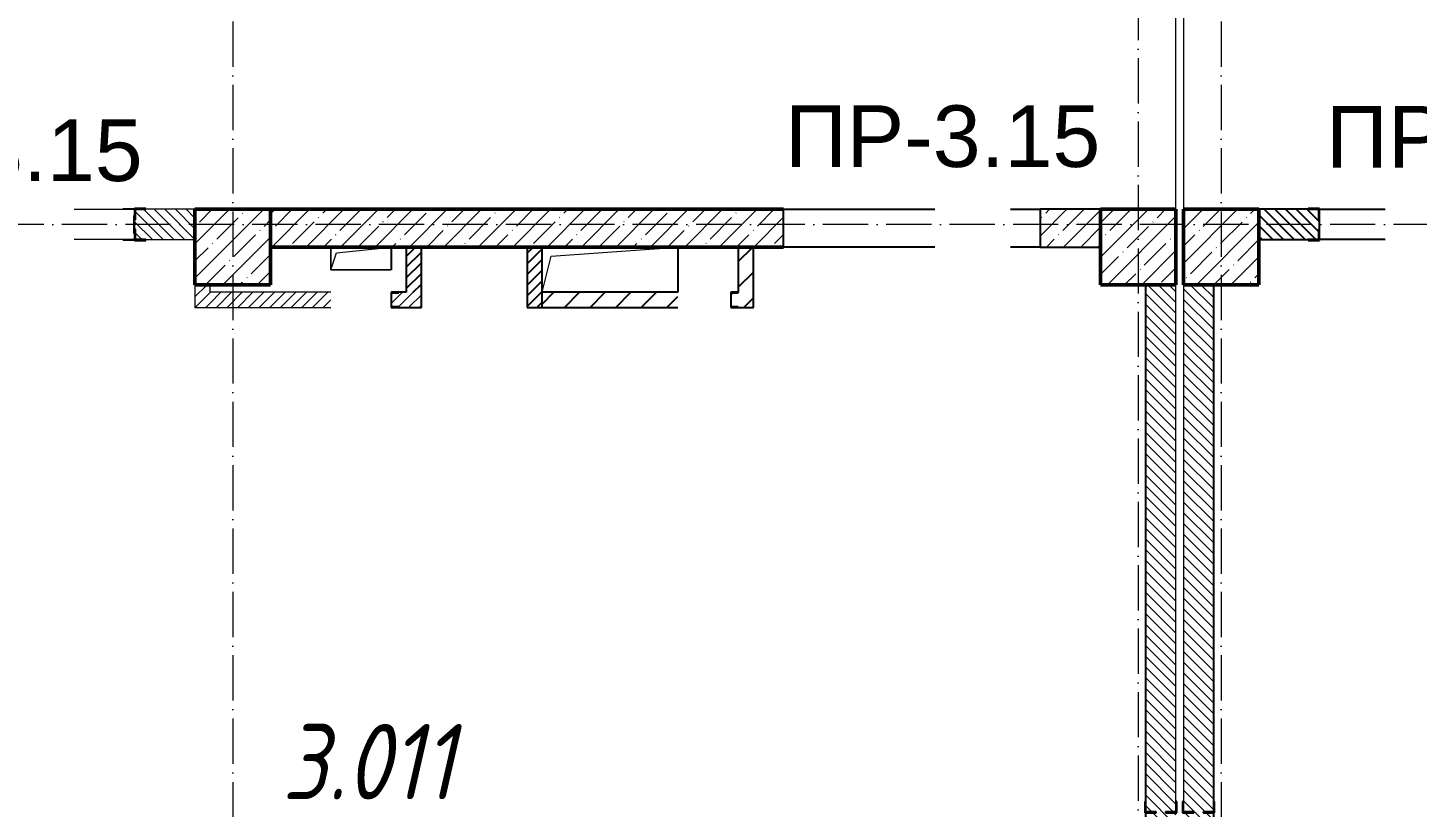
# Model space of a CAD drawing. Header units: millimetres. Extents: x -135211 to 49383, y -8033 to 228499.
# Drawn here: x -92350 to -83144, y 187151 to 192316 of the extents above; entities that cross this region are included whole.
import ezdxf

# ---------------------------------------------------------------- set-up
doc = ezdxf.new("R2010")
doc.units = ezdxf.units.MM
doc.linetypes.add('50_200_ШТРИХ_1Т_ш5_п1_п1_', pattern=[700, 500, -100, 0, -100])
for name, color, linetype, lineweight in [('1.4) перемычки', 162, 'Continuous', 30), ('A-FLOR-____-OTLN', 7, 'Continuous', 9), ('A-GENM-____-MCUT', 7, 'Continuous', 25), ('A-GENM-____-OTLN', 7, 'Continuous', 9), ('A-GENM-____-OTLN-1', 7, 'Continuous', 25), ('A-WALL-____-MCUT', 7, 'Continuous', 13), ('A-WALL-____-MCUT-2', 7, 'Continuous', 50), ('A-WALL-____-PATT-1', 7, 'Continuous', 9), ('A-WALL-FNSH-MCUT-1', 7, 'Continuous', 9), ('I-WALL-____-OTLN', 7, 'Continuous', 9), ('S-COLS-____-MCUT', 7, 'Continuous', 50), ('S-COLS-____-OTLN', 7, 'Continuous', 9), ('S-GRID-____-OTLN-1', 7, '50_200_ШТРИХ_1Т_ш5_п1_п1_', 9), ('Марки помещений', 7, 'Continuous', 9)]:
    doc.layers.add(name, color=color, linetype=linetype, lineweight=lineweight)
doc.styles.add('ISOCPEUR_I_2', font='isocpeui.ttf', dxfattribs={"width": 0.85, "height": 2.3})
doc.styles.get("Standard").update_dxf_attribs({"font": 'arial.ttf'})
pattern_1 = [(135, (-129942.255, 127932.027), (-35.35534, -35.35534), [])]
pattern_2 = [(45, (-129942.255, 127932.027), (-35.35534, 35.35534), [])]
pattern_3 = [(45, (-129942.25, 127932.03), (-84.85281, 84.85281), [])]

# ---------------------------------------------------------------- blocks, each defined once
blk = doc.blocks.new('BSC_Колонна _Прямоугольная - 500х500-V17-АР1_План отверстий 3 этажа в осях 1-64_Ю-ЯЯ')
at = {"layer": 'S-COLS-____-OTLN'}
h = blk.add_hatch(dxfattribs=at)
h.set_pattern_fill('FP_24', color=256, style=0, pattern_type=2)
h.set_pattern_definition([(45, (-44950, -62931.04), (-114.04925, 114.04925), []), (45, (-44835.95, -62931.04), (-114.04925, 114.04925), [201.613, -40.323, 3.353, -36.97])])
h.paths.add_polyline_path([(-250, -250), (250, -250), (250, 250), (-250, 250)], flags=0)
at = {"layer": 'S-COLS-____-MCUT'}
for p, q in [((250, 250), (-250, 250)), ((-250, 250), (-250, -250)), ((250, -250), (250, 250)), ((-250, -250), (250, -250))]:
    blk.add_line(p, q, dxfattribs=at)
blk = doc.blocks.new('BSC_Колонна _Прямоугольная - 500х500-V45-АР1_План отверстий 3 этажа в осях 1-64_Ю-ЯЯ')
at = {"layer": 'S-COLS-____-OTLN'}
h = blk.add_hatch(dxfattribs=at)
h.set_pattern_fill('FP_53', color=256, style=0, pattern_type=2)
h.set_pattern_definition([(45, (-38950, -62931.04), (-114.04925, 114.04925), []), (45, (-38835.95, -62931.04), (-114.04925, 114.04925), [201.613, -40.323, 3.353, -36.97])])
h.paths.add_polyline_path([(-250, -250), (250, -250), (250, 250), (-250, 250)], flags=0)
at = {"layer": 'S-COLS-____-MCUT'}
for p, q in [((250, 250), (-250, 250)), ((-250, 250), (-250, -250)), ((250, -250), (250, 250)), ((-250, -250), (250, -250))]:
    blk.add_line(p, q, dxfattribs=at)
blk = doc.blocks.new('BSC_Колонна _Прямоугольная - 500х500-V73-АР1_План отверстий 3 этажа в осях 1-64_Ю-ЯЯ')
at = {"layer": 'S-COLS-____-OTLN'}
h = blk.add_hatch(dxfattribs=at)
h.set_pattern_fill('FP_82', color=256, style=0, pattern_type=2)
h.set_pattern_definition([(45, (-45500, -62931.04), (-114.04925, 114.04925), []), (45, (-45385.95, -62931.04), (-114.04925, 114.04925), [201.613, -40.323, 3.353, -36.97])])
h.paths.add_polyline_path([(-250, -250), (250, -250), (250, 250), (-250, 250)], flags=0)
at = {"layer": 'S-COLS-____-MCUT'}
for p, q in [((250, 250), (-250, 250)), ((-250, 250), (-250, -250)), ((250, -250), (250, 250)), ((-250, -250), (250, -250))]:
    blk.add_line(p, q, dxfattribs=at)
blk = doc.blocks.new('154_Стойка_СКБ_Уголок - СМ-2480_200-28346303-АР1_План отверстий 3 этажа в осях 1-64_Ю-ЯЯ')
at = {"layer": 'A-GENM-____-MCUT'}
for p, q in [((125, 156), (125, 81)), ((200, 156), (125, 156)), ((131, 81), (131, 150)), ((131, 150), (200, 150)), ((200, 150), (200, 156)), ((125, 81), (131, 81)), ((131, 19), (125, 19)), ((125, 19), (125, -56)), ((131, -50), (131, 19)), ((125, -56), (200, -56)), ((200, -50), (131, -50)), ((200, -56), (200, -50))]:
    blk.add_line(p, q, dxfattribs=at)
blk = doc.blocks.new('Стойка_Влож_Полоса боковая - Полоса-V164-АР1_План отверстий 3 этажа в осях 1-64_Ю-ЯЯ')
at = {"layer": 'A-GENM-____-OTLN'}
for p, q in [((-5, 60), (0, 60)), ((-5, -60), (-5, 60)), ((0, 31), (0, -31)), ((0, -60), (-5, -60))]:
    blk.add_line(p, q, dxfattribs=at)
blk = doc.blocks.new('Стойка_Влож_Уголок_Опорный - Уголок-28213941-АР1_План отверстий 3 этажа в осях 1-64_Ю-ЯЯ')
at = {"layer": 'A-GENM-____-OTLN'}
for p, q in [((-212, -6), (-212, 0)), ((0, 0), (0, -6)), ((-212, -75), (-212, -6)), ((-212, -6), (-206, -6)), ((-212, -75), (-206, -75)), ((-6, -6), (0, -6)), ((-6, -75), (0, -75)), ((0, -6), (0, -75))]:
    blk.add_line(p, q, dxfattribs=at)
blk = doc.blocks.new('Фахверк_СКБ_Уголок - 200_3960-28268576-АР1_План отверстий 3 этажа в осях 1-64_Ю-ЯЯ')
at = {"layer": 'A-GENM-____-MCUT'}
for p, q in [((200, 156), (125, 156)), ((125, 156), (125, 81)), ((131, 81), (131, 150)), ((131, 150), (200, 150)), ((200, 150), (200, 156)), ((125, 81), (131, 81)), ((131, 19), (125, 19)), ((125, 19), (125, -56)), ((131, -50), (131, 19)), ((125, -56), (200, -56)), ((200, -50), (131, -50)), ((200, -56), (200, -50))]:
    blk.add_line(p, q, dxfattribs=at)
blk = doc.blocks.new('Фахверк_СКБ_Уголок - 200_3550-28267367-АР1_План отверстий 3 этажа в осях 1-64_Ю-ЯЯ')
at = {"layer": 'A-GENM-____-MCUT'}
for p, q in [((200, 156), (125, 156)), ((125, 156), (125, 81)), ((131, 81), (131, 150)), ((131, 150), (200, 150)), ((200, 150), (200, 156)), ((125, 81), (131, 81)), ((131, 19), (125, 19)), ((125, 19), (125, -56)), ((131, -50), (131, 19)), ((125, -56), (200, -56)), ((200, -50), (131, -50)), ((200, -56), (200, -50))]:
    blk.add_line(p, q, dxfattribs=at)
blk = doc.blocks.new('Фахверк_СКБ_Уголок - 200_3550-28187522-АР1_План отверстий 3 этажа в осях 1-64_Ю-ЯЯ')
at = {"layer": 'A-GENM-____-MCUT'}
for p, q in [((125, 156), (50, 156)), ((50, 156), (50, 150)), ((50, 150), (119, 150)), ((119, 150), (119, 81)), ((125, 81), (125, 156)), ((119, 81), (125, 81)), ((125, 19), (119, 19)), ((119, 19), (119, -50)), ((125, -56), (125, 19)), ((119, -50), (50, -50)), ((50, -50), (50, -56)), ((50, -56), (125, -56))]:
    blk.add_line(p, q, dxfattribs=at)
blk = doc.blocks.new('154_Фахверк_СКБ_Швеллер - Тип_100_3960-28331862-АР1_План отверстий 3 этажа в осях 1-64_Ю-ЯЯ')
at = {"layer": 'A-GENM-____-MCUT'}
for p, q in [((175, 50), (125, 50)), ((125, 50), (125, -50)), ((128, 47), (175, 47)), ((128, -47), (128, 47)), ((175, 47), (175, 50)), ((125, -50), (175, -50)), ((175, -47), (128, -47)), ((175, -50), (175, -47))]:
    blk.add_line(p, q, dxfattribs=at)
blk = doc.blocks.new('AR_Отверстие прямоугольное _в плите_ - AR_Отверстие прямоугольное _в плите_-30459225-АР1_План отверстий 3 этажа в осях 1-64_Ю-ЯЯ')
at = {"layer": 'A-GENM-____-OTLN'}
for p, q in [((-200, 75), (-200, -75)), ((-200, -75), (-162.5, 37.5)), ((-162.5, 37.5), (200, 75)), ((200, -75), (200, 75)), ((-200, -75), (200, -75))]:
    blk.add_line(p, q, dxfattribs=at)
blk = doc.blocks.new('AR_Отверстие прямоугольное _в плите_ - AR_Отверстие прямоугольное _в плите_-V199-АР1_План отверстий 3 этажа в осях 1-64_Ю-ЯЯ')
at = {"layer": 'A-GENM-____-OTLN'}
for p, q in [((-390, 90), (450, 150)), ((450, -150), (450, 150)), ((-450, -150), (-390, 90))]:
    blk.add_line(p, q, dxfattribs=at)
blk = doc.blocks.new('154_Фахверк_СКБ_Швеллер - Тип_100_3960_зеркало-36793856-АР1_План отверстий 3 этажа в осях 1-64_Ю-ЯЯ')
at = {"layer": 'A-GENM-____-MCUT'}
for p, q in [((175, 50), (125, 50)), ((125, 50), (125, -50)), ((128, 47), (175, 47)), ((128, -47), (128, 47)), ((175, 47), (175, 50)), ((125, -50), (175, -50)), ((175, -47), (128, -47)), ((175, -50), (175, -47))]:
    blk.add_line(p, q, dxfattribs=at)

msp = doc.modelspace()

# ---------------------------------------------------------------- hatches: boundary and pattern name
h = msp.add_hatch()
h.set_pattern_fill('FP_9', color=256, style=0, pattern_type=2)
h.set_pattern_definition(pattern_1)
h.paths.add_polyline_path([(-84192.3, 190913.1), (-83798.3, 190913.1), (-83798.3, 190982.1), (-83792.3, 190982.1), (-83792.3, 191044.1), (-83798.3, 191044.1), (-83798.3, 191113.1), (-84192.3, 191113.1)], flags=0)
h.paths.add_polyline_path([(-82086.3, 190913.1), (-81692.3, 190913.1), (-81692.3, 191113.1), (-82086.3, 191113.1), (-82086.3, 191044.1), (-82092.3, 191044.1), (-82092.3, 190982.1), (-82086.3, 190982.1), (-82086.3, 190953.1)], flags=0)
h = msp.add_hatch()
h.set_pattern_fill('FP_8', color=256, style=0, pattern_type=2)
h.set_pattern_definition(pattern_2)
h.paths.add_polyline_path([(-89742.3, 190563.1), (-89742.3, 190863.1), (-89842.3, 190863.1), (-89842.3, 190563.1)], flags=0)
h = msp.add_hatch()
h.set_pattern_fill('FP_8', color=256, style=0, pattern_type=2)
h.set_pattern_definition(pattern_2)
h.paths.add_polyline_path([(-88942.3, 190463.1), (-88942.3, 190863.1), (-89042.3, 190863.1), (-89042.3, 190463.1)], flags=0)
h = msp.add_hatch()
h.set_pattern_fill('FP_7', color=256, style=0, pattern_type=2)
h.set_pattern_definition(pattern_3)
h.paths.add_polyline_path([(-87542.3, 190563.1), (-87542.3, 190863.1), (-87642.3, 190863.1), (-87642.3, 190563.1)], flags=0)
h = msp.add_hatch()
h.set_pattern_fill('FP_7', color=256, style=0, pattern_type=2)
h.set_pattern_definition(pattern_3)
h.paths.add_polyline_path([(-88042.3, 190463.1), (-88042.3, 190563.1), (-88942.3, 190563.1), (-88942.3, 190463.1)], flags=0)
h.paths.add_polyline_path([(-87642.3, 190463.1), (-87542.3, 190463.1), (-87542.3, 190563.1), (-87642.3, 190563.1), (-87642.3, 190560.1), (-87689.3, 190559.5), (-87689.3, 190466.1), (-87642.3, 190466.1)], flags=0)
at = {"layer": 'A-WALL-____-PATT-1'}
h = msp.add_hatch(dxfattribs=at)
h.set_pattern_fill('FP_9', color=256, style=0, pattern_type=2)
h.set_pattern_definition(pattern_1)
h.paths.add_polyline_path([(-93417.3, 190913.1), (-93348.3, 190913.1), (-93348.3, 190982.1), (-93342.3, 190982.1), (-93342.3, 191044.1), (-93348.3, 191044.1), (-93348.3, 191113.1), (-93742.3, 191113.1), (-93742.3, 190913.1), (-93548.3, 190913.1)], flags=0)
h.paths.add_polyline_path([(-91636.3, 190913.1), (-91242.3, 190913.1), (-91242.3, 191113.1), (-91636.3, 191113.1), (-91636.3, 191044.1), (-91642.3, 191044.1), (-91642.3, 190982.1), (-91636.3, 190982.1), (-91636.3, 190953.1)], flags=0)
h = msp.add_hatch(dxfattribs=at)
h.set_pattern_fill('FP_12', color=256, style=0, pattern_type=2)
h.set_pattern_definition([(45, (-129942.25, 127932.03), (-114.04925, 114.04925), []), (45, (-129828.2, 127932.03), (-114.04925, 114.04925), [201.612, -40.322, 3.353, -36.97])])
h.paths.add_polyline_path([(-85242.3, 190863.1), (-85242.3, 191113.1), (-85642.3, 191113.1), (-85642.3, 190863.1)], flags=0)
h.paths.add_polyline_path([(-87537.1, 190863.1), (-87342.3, 190863.1), (-87342.3, 191113.1), (-90742.3, 191113.1), (-90742.3, 190863.1), (-89304.6, 190863.1)], flags=0)
h = msp.add_hatch(dxfattribs=at)
h.set_pattern_fill('FP_8', color=256, style=0, pattern_type=2)
h.set_pattern_definition(pattern_2)
h.paths.add_polyline_path([(-91142.3, 190463.1), (-91142.3, 190613.1), (-91242.3, 190613.1), (-91242.3, 190463.1)], flags=0)
h = msp.add_hatch(dxfattribs=at)
h.set_pattern_fill('FP_9', color=256, style=0, pattern_type=2)
h.set_pattern_definition(pattern_1)
h.paths.add_polyline_path([(-84942.3, 183613.1), (-84742.3, 183613.1), (-84742.3, 187113.1), (-84811.3, 187113.1), (-84811.3, 187119.1), (-84742.3, 187119.1), (-84742.3, 190613.1), (-84942.3, 190613.1), (-84942.3, 187119.1), (-84873.3, 187119.1), (-84873.3, 187113.1), (-84942.3, 187113.1), (-84942.3, 185155.5)], flags=0)
h = msp.add_hatch(dxfattribs=at)
h.set_pattern_fill('FP_9', color=256, style=0, pattern_type=2)
h.set_pattern_definition(pattern_1)
h.paths.add_polyline_path([(-84692.3, 183613.1), (-84492.3, 183613.1), (-84492.3, 187113.1), (-84561.3, 187113.1), (-84561.3, 187119.1), (-84492.3, 187119.1), (-84492.3, 190613.1), (-84692.3, 190613.1), (-84692.3, 187119.1), (-84623.3, 187119.1), (-84623.3, 187113.1), (-84692.3, 187113.1), (-84692.3, 185155.5)], flags=0)
h = msp.add_hatch(dxfattribs=at)
h.set_pattern_fill('FP_8', color=256, style=0, pattern_type=2)
h.set_pattern_definition(pattern_2)
h.paths.add_polyline_path([(-89742.3, 190463.1), (-89742.3, 190563.1), (-89892.3, 190563.1), (-89892.3, 190560.1), (-89939.3, 190560.1), (-89939.3, 190466.1), (-89892.3, 190466.1), (-89892.3, 190463.1)], flags=0)
h.paths.add_polyline_path([(-91072.1, 190463.1), (-90342.3, 190463.1), (-90342.3, 190563.1), (-91142.3, 190563.1), (-91142.3, 190463.1)], flags=0)

# ---------------------------------------------------------------- linework, layer by layer
for p, q in [((-87342.3, 190863.1), (-87342.3, 191113.1)), ((-87342.3, 191113.1), (-86339.8, 191113.1)), ((-85839.8, 191113.1), (-85642.3, 191113.1)), ((-85242.3, 191113.1), (-85642.3, 191113.1)), ((-85642.3, 191113.1), (-85642.3, 190863.1)), ((-83867.3, 191113.1), (-84192.3, 191113.1)), ((-83792.3, 191113.1), (-83357.3, 191113.1)), ((-83792.3, 190982.1), (-83792.3, 191044.1)), ((-89942.3, 190863.1), (-89942.3, 190713.1)), ((-89842.3, 190863.1), (-89842.3, 190563.1)), ((-89742.3, 190463.1), (-89742.3, 190863.1)), ((-89042.3, 190863.1), (-89042.3, 190463.1)), ((-88942.3, 190463.1), (-88942.3, 190863.1)), ((-88042.3, 190863.1), (-88042.3, 190563.1)), ((-87642.3, 190863.1), (-87642.3, 190563.1)), ((-87542.3, 190463.1), (-87542.3, 190863.1)), ((-86339.8, 190863.1), (-87342.3, 190863.1)), ((-85642.3, 190863.1), (-85839.8, 190863.1)), ((-85642.3, 190863.1), (-85242.3, 190863.1)), ((-84192.3, 190913.1), (-83867.3, 190913.1)), ((-83357.3, 190913.1), (-83792.3, 190913.1)), ((-89842.3, 190563.1), (-89892.3, 190563.1)), ((-88042.3, 190563.1), (-88942.3, 190563.1)), ((-89892.3, 190463.1), (-89742.3, 190463.1)), ((-89042.3, 190463.1), (-88042.3, 190463.1)), ((-87642.3, 190463.1), (-87542.3, 190463.1))]:
    msp.add_line(p, q)
for points in [[(-84942.3, 183613.1), (-84942.3, 190613.1)], [(-84492.3, 183613.1), (-84492.3, 190613.1)]]:
    msp.add_lwpolyline(points)
at = {"layer": 'A-FLOR-____-OTLN'}
for p, q in [((-84742.3, 191113.1), (-84742.3, 195463.1)), ((-84692.3, 195213.1), (-84692.3, 191113.1)), ((-90342.3, 190713.1), (-90342.3, 190863.1)), ((-89942.3, 190713.1), (-90342.3, 190713.1))]:
    msp.add_line(p, q, dxfattribs=at)
at = {"layer": 'A-WALL-____-MCUT'}
for p, q in [((-91242.3, 191113.1), (-91567.3, 191113.1)), ((-91567.3, 190913.1), (-91242.3, 190913.1)), ((-84942.3, 190613.1), (-84942.3, 187188.1)), ((-84742.3, 187188.1), (-84742.3, 190613.1)), ((-84692.3, 190613.1), (-84692.3, 187188.1)), ((-84492.3, 187188.1), (-84492.3, 190613.1))]:
    msp.add_line(p, q, dxfattribs=at)
at = {"layer": 'A-WALL-____-MCUT-2'}
for p, q in [((-87342.3, 191113.1), (-90742.3, 191113.1)), ((-90742.3, 190863.1), (-87342.3, 190863.1))]:
    msp.add_line(p, q, dxfattribs=at)
at = {"layer": 'A-WALL-FNSH-MCUT-1'}
for p, q in [((-91242.3, 190613.1), (-91242.3, 190463.1)), ((-91142.3, 190563.1), (-91142.3, 190613.1)), ((-90342.3, 190563.1), (-91142.3, 190563.1)), ((-91242.3, 190463.1), (-90342.3, 190463.1))]:
    msp.add_line(p, q, dxfattribs=at)
at = {"layer": 'I-WALL-____-OTLN'}
for p, q in [((-92042.3, 191113.1), (-91642.3, 191113.1)), ((-91642.3, 190913.1), (-92042.3, 190913.1))]:
    msp.add_line(p, q, dxfattribs=at)
at = {"layer": 'S-GRID-____-OTLN-1', "color": 251, "ltscale": 0.6, "true_color": 0x636466}
for p, q in [((-90992.3, 218824.9), (-90992.3, 180823.6)), ((-84442.3, 218824.9), (-84442.3, 180823.6)), ((-84992.3, 218581.2), (-84992.3, 180962.3)), ((-25867.8, 191013.1), (-134611, 191013.1))]:
    msp.add_line(p, q, dxfattribs=at)

# ---------------------------------------------------------------- block references
at = {"rotation": 180}
msp.add_blockref('Фахверк_СКБ_Уголок - 200_3960-28268576-АР1_План отверстий 3 этажа в осях 1-64_Ю-ЯЯ', (-83667.3, 191063.1), dxfattribs=at)
for name, p in [('BSC_Колонна _Прямоугольная - 500х500-V17-АР1_План отверстий 3 этажа в осях 1-64_Ю-ЯЯ', (-84992.3, 190863.1)), ('BSC_Колонна _Прямоугольная - 500х500-V73-АР1_План отверстий 3 этажа в осях 1-64_Ю-ЯЯ', (-84442.3, 190863.1)), ('AR_Отверстие прямоугольное _в плите_ - AR_Отверстие прямоугольное _в плите_-V199-АР1_План отверстий 3 этажа в осях 1-64_Ю-ЯЯ', (-88492.3, 190713.1)), ('154_Фахверк_СКБ_Швеллер - Тип_100_3960-28331862-АР1_План отверстий 3 этажа в осях 1-64_Ю-ЯЯ', (-90067.3, 190513.1)), ('154_Фахверк_СКБ_Швеллер - Тип_100_3960_зеркало-36793856-АР1_План отверстий 3 этажа в осях 1-64_Ю-ЯЯ', (-87817.3, 190513.1))]:
    msp.add_blockref(name, p)
at = {"layer": 'A-GENM-____-OTLN', "rotation": 269.9999999999996}
msp.add_blockref('Стойка_Влож_Уголок_Опорный - Уголок-28213941-АР1_План отверстий 3 этажа в осях 1-64_Ю-ЯЯ', (-91642.3, 190907.1), dxfattribs=at)
at = {"layer": 'A-GENM-____-OTLN'}
for name, p in [('Стойка_Влож_Полоса боковая - Полоса-V164-АР1_План отверстий 3 этажа в осях 1-64_Ю-ЯЯ', (-91642.3, 191013.1)), ('AR_Отверстие прямоугольное _в плите_ - AR_Отверстие прямоугольное _в плите_-30459225-АР1_План отверстий 3 этажа в осях 1-64_Ю-ЯЯ', (-90142.3, 190788.1))]:
    msp.add_blockref(name, p, dxfattribs=at)
at = {"layer": 'A-GENM-____-OTLN-1'}
msp.add_blockref('154_Стойка_СКБ_Уголок - СМ-2480_200-28346303-АР1_План отверстий 3 этажа в осях 1-64_Ю-ЯЯ', (-91767.3, 190963.1), dxfattribs=at)
for name, p, rotation in [('Фахверк_СКБ_Уголок - 200_3550-28267367-АР1_План отверстий 3 этажа в осях 1-64_Ю-ЯЯ', (-84792.3, 186988.1), 89.99999999999993), ('Фахверк_СКБ_Уголок - 200_3550-28187522-АР1_План отверстий 3 этажа в осях 1-64_Ю-ЯЯ', (-84642.3, 187238.1), 269.9999999999999)]:
    msp.add_blockref(name, p, dxfattribs=dict(at, rotation=rotation))
at = {"layer": 'S-COLS-____-OTLN'}
msp.add_blockref('BSC_Колонна _Прямоугольная - 500х500-V45-АР1_План отверстий 3 этажа в осях 1-64_Ю-ЯЯ', (-90992.3, 190863.1), dxfattribs=at)

# ---------------------------------------------------------------- texts
at = {"layer": '1.4) перемычки'}
for p in [(-87333.6, 191393.8), (-83748.2, 191390), (-93678.9, 191300.3)]:
    msp.add_text('ПР-3.15', height=408.24, dxfattribs=at).set_placement(p)
at = {"layer": 'Марки помещений', "insert": (-90665, 187702.5), "char_height": 500, "width": 689.451, "attachment_point": 1, "style": 'ISOCPEUR_I_2'}
msp.add_mtext('3.011', dxfattribs=at)

doc.saveas('drawing.dxf')
